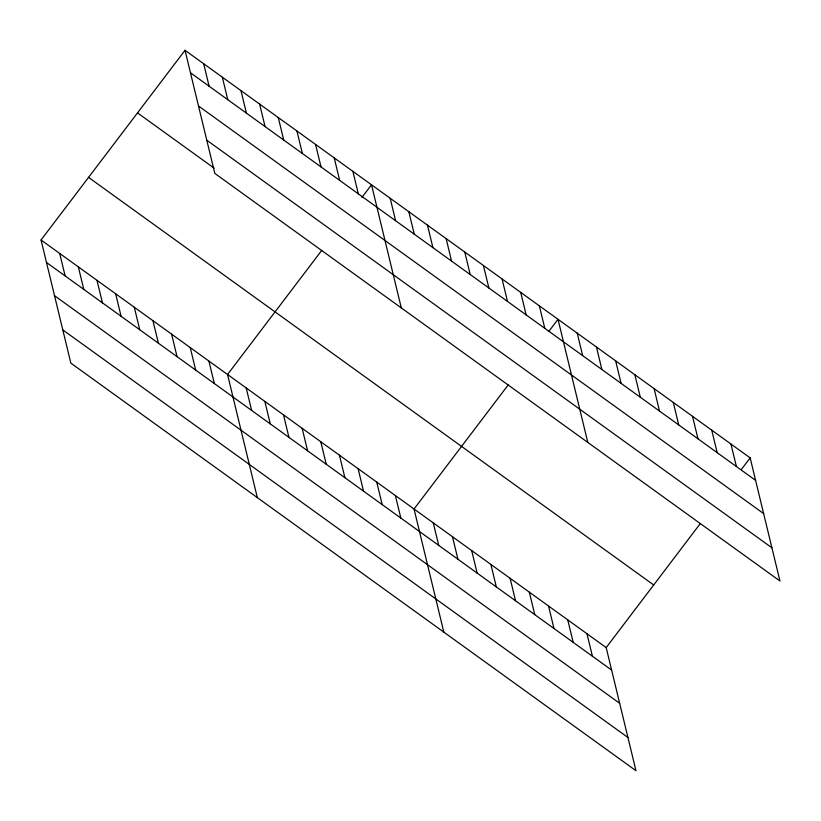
<?xml version="1.0" encoding="UTF-8"?>
<svg xmlns="http://www.w3.org/2000/svg" width="821" height="821" viewBox="0 0 821 821"><rect width="100%" height="100%" fill="white"/><g stroke="black" fill="none" stroke-linecap="round" stroke-linejoin="round"><path stroke-width="1.23" d="M41.05 239.989L606.185 647.584L635.977 770.714L70.842 363.118L41.05 239.989L185.023 50.286L750.158 457.882L779.95 581.011L214.815 173.416L185.023 50.286M321.719 250.415L227.54 374.499L257.332 497.629M361.866 197.512L371.523 184.797L401.305 307.926M508.209 384.926L414.041 508.999L443.833 632.129M549.105 331.037L558.013 319.297L587.805 442.427M606.185 647.584L700.354 523.5M741.25 469.622L750.158 457.882M190.472 72.782L755.607 480.377M198.497 105.991L763.643 513.587M206.779 140.206L771.914 547.802M137.518 112.888L214.189 168.182M88.565 177.387L653.701 584.983M46.489 262.484L611.624 670.08M54.525 295.693L619.66 703.289M62.807 329.909L627.942 737.504M730.947 444.017L736.386 466.513M711.735 430.163L717.174 452.658M692.514 416.309L697.963 438.804M673.302 402.444L678.741 424.939M654.091 388.59L659.53 411.085M634.869 374.735L640.318 397.231M615.658 360.871L621.097 383.366M596.446 347.016L601.885 369.512M577.235 333.162L582.674 355.647M539.366 305.843L544.805 328.338M520.719 292.399L526.158 314.895M502.062 278.945L507.511 301.44M586.974 633.72L592.413 656.215M483.415 265.501L488.864 287.986M567.752 619.865L573.202 642.361M464.768 252.047L470.207 274.542M548.541 606.011L553.98 628.506M446.121 238.593L451.56 261.088M529.329 592.146L534.769 614.642M427.474 225.149L432.913 247.644M510.118 578.292L515.557 600.787M408.817 211.695L414.266 234.19M490.896 564.438L496.336 586.933M390.17 198.241L395.609 220.736M471.685 550.573L477.124 573.068M452.474 536.718L457.913 559.214M352.876 171.343L358.315 193.838M433.252 522.864L438.701 545.349M334.219 157.889L339.668 180.384M315.572 144.445L321.011 166.94M395.394 495.556L400.833 518.041M296.925 130.991L302.364 153.486M376.736 482.101L382.186 504.597M278.278 117.536L283.717 140.032M358.089 468.647L363.529 491.143M259.621 104.093L265.07 126.588M339.442 455.203L344.882 477.699M240.974 90.638L246.413 113.134M320.795 441.749L326.235 464.245M222.327 77.184L227.766 99.68M302.138 428.295L307.588 450.791M203.68 63.74L209.119 86.236M283.491 414.851L288.93 437.347M264.844 401.397L270.283 423.893M246.197 387.943L251.637 410.438M208.893 361.045L214.343 383.54M190.246 347.591L195.685 370.086M171.599 334.147L177.038 356.642M152.942 320.693L158.391 343.188M134.295 307.239L139.744 329.734M115.648 293.795L121.087 316.29M97.001 280.341L102.44 302.836M78.344 266.897L83.793 289.382M59.697 253.443L65.146 275.938"/></g></svg>
